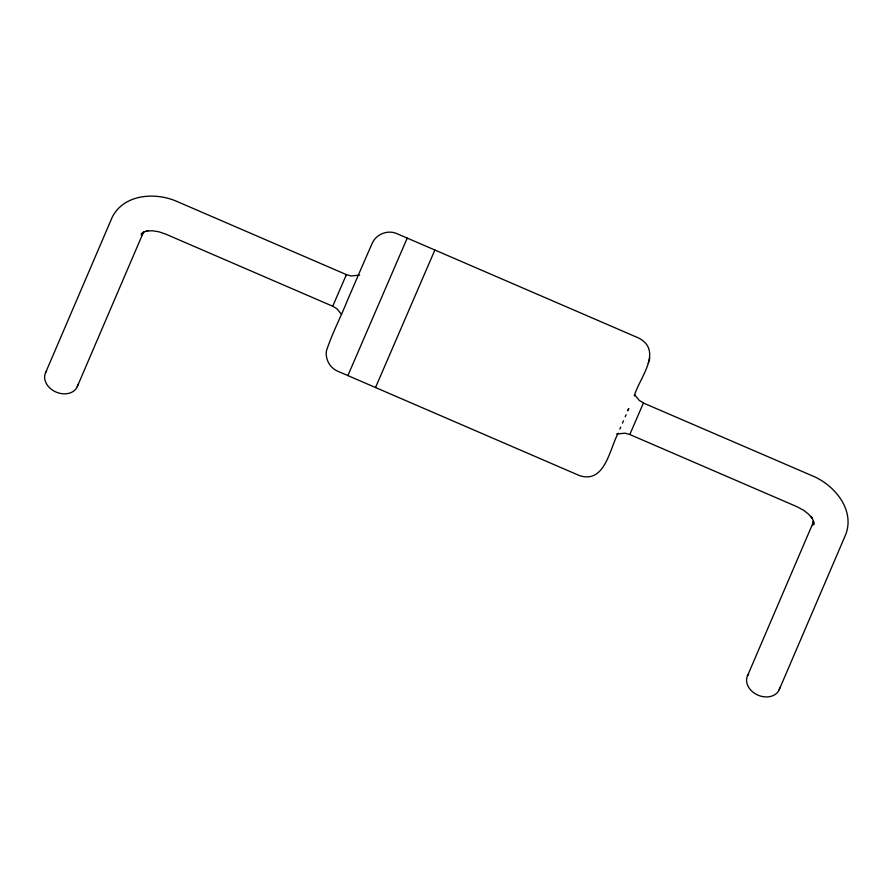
<?xml version="1.0" encoding="UTF-8"?>
<svg xmlns="http://www.w3.org/2000/svg" width="893" height="893" viewBox="0 0 893 893"><rect width="100%" height="100%" fill="white"/><g stroke="black" fill="none" stroke-linecap="round" stroke-linejoin="round"><path stroke-width="1.34" d="M634.264 396.023C638.729 378.855 663.778 351.139 638.674 338.023L396.86 233.609C387.618 229.557 376.042 234.212 372.113 243.488C363.842 262.285 355.749 281.15 347.589 299.992C340.802 317.115 332.04 333.536 326.391 351.061C325.219 359.31 329.897 367.771 337.532 371.12L579.334 475.534C605.13 484.196 609.584 448.677 618.213 433.194M648.307 363.25L649.814 358.082M341.561 314.448L336.951 308.766L332.732 306.243L346.384 274.62L351.105 275.959L359.6 275.122M347.89 375.596L407.23 238.085L407.018 238.665M375.529 387.529L434.869 250.018L434.657 250.598M747.419 676.012L813.501 521.825L812.675 525.218L813.501 521.11L813.88 524.481L813.166 520.429L811.045 516.299L812.239 518.476L808.433 514.055L803.466 510.171L796.958 506.699L629.811 434.523L643.462 402.899L639.243 400.377L634.633 394.695M643.418 403.033L812.083 475.712C834.14 484.653 855.014 509.367 845.85 534.226L779.198 689.731M345.825 275.959L346.384 274.62L177.763 201.807C156.152 191.872 123.881 193.692 112.138 217.412L45.487 372.917M77.267 386.636L143.349 232.448L141.44 235.372L143.84 231.946L141.116 233.977L144.532 231.711L147.87 230.74M625.2 416.819L626.093 414.743M627.857 410.657L628.728 408.637M622.466 423.137L623.481 420.793M627.779 410.657L628.639 408.67M619.865 429.109L620.724 427.144M616.605 434.02L625.089 433.183L629.811 434.523M146.564 231.041L152.379 230.774L158.608 231.722L165.596 234.066L332.732 306.243M779.879 687.487A17.313 13.395 23.2 0 1 757.978 695.156A17.313 13.395 23.2 0 1 748.591 673.981M77.959 384.392A17.313 13.395 23.2 0 1 56.047 392.06A17.313 13.395 23.2 0 1 46.659 370.885"/></g></svg>
